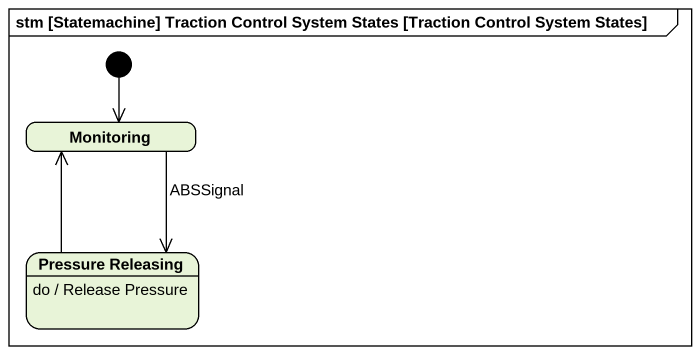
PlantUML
@startuml
mainframe stm [Statemachine] Traction Control System States [Traction Control System States]
hide empty description
state Monitoring
state "Pressure Releasing" as Pressure_Releasing
Pressure_Releasing : do / Release Pressure
[*] --> Monitoring
Monitoring --> Pressure_Releasing : ABSSignal
Pressure_Releasing -up-> Monitoring
@enduml
